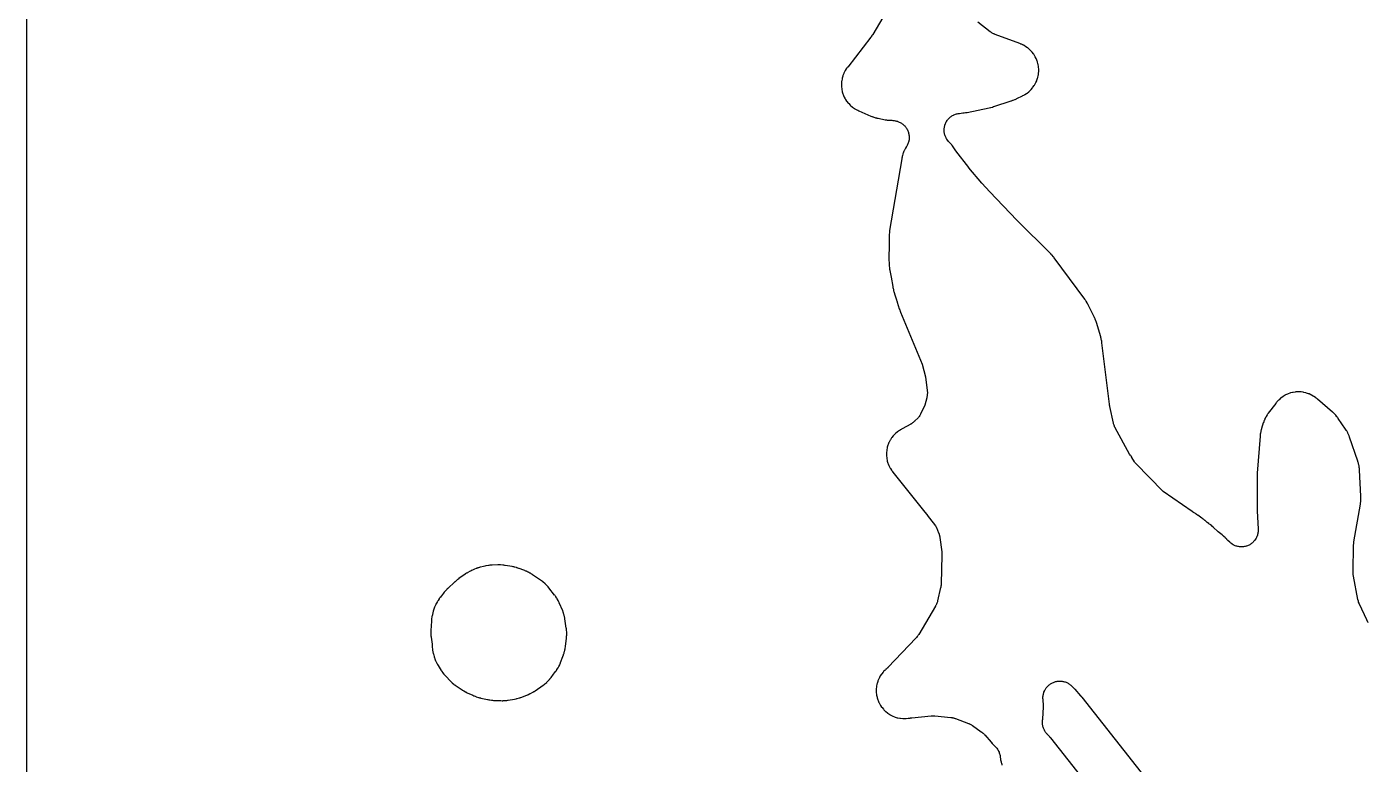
# Model space of a CAD drawing. Header units: millimetres. Extents: x 0 to 300, y 0 to 300.
# Drawn here: x -0.1 to 119.3, y 88.5 to 154.2 of the extents above; entities that cross this region are included whole.
import ezdxf

# ---------------------------------------------------------------- set-up
doc = ezdxf.new("R2010")
doc.units = ezdxf.units.MM
doc.layers.add('CUT', color=7, linetype='CONTINUOUS')

msp = doc.modelspace()

# ---------------------------------------------------------------- linework, layer by layer
at = {"layer": 'CUT'}
for points in [[(298.5289, -0.0625), (1.4375, -0.0625), (0.5522, -0.0625), (0.4788, -0.0589), (0.4206, -0.0503), (0.3635, -0.036), (0.3082, -0.0162), (0.255, 0.009), (0.2046, 0.0392), (0.1573, 0.0743), (0.1137, 0.1137), (0.0743, 0.1573), (0.0392, 0.2046), (0.009, 0.255), (-0.0162, 0.3082), (-0.036, 0.3635), (-0.0503, 0.4206), (-0.0589, 0.4788), (-0.0625, 0.5522), (-0.0625, 1.4375), (-0.0625, 298.5625)], [(77.9824, 158.1875), (75.2201, 153.4894), (75.2126, 153.477), (75.195, 153.448), (75.1873, 153.4356), (75.1778, 153.4206), (75.1699, 153.4084), (75.1513, 153.38), (75.1433, 153.3679), (75.1288, 153.3466), (75.1206, 153.3347), (75.1011, 153.3069), (75.0926, 153.2951), (75.0822, 153.2807), (75.0735, 153.269), (75.0531, 153.2419), (75.0443, 153.2303), (72.9882, 150.5855), (72.9796, 150.5741), (72.9241, 150.4991), (72.9157, 150.4875), (72.8834, 150.4416), (72.8675, 150.4178), (72.769, 150.2624), (72.7406, 150.2125), (72.6585, 150.0507), (72.6351, 149.9984), (72.5688, 149.8295), (72.5504, 149.7751), (72.5006, 149.6006), (72.4875, 149.5448), (72.4546, 149.3664), (72.4469, 149.3095), (72.4312, 149.1287), (72.429, 149.0714), (72.4306, 148.89), (72.4338, 148.8327), (72.4528, 148.6522), (72.4615, 148.5955), (72.4976, 148.4177), (72.5117, 148.3621), (72.5646, 148.1885), (72.584, 148.1345), (72.6532, 147.9668), (72.6776, 147.9149), (72.7626, 147.7546), (72.7918, 147.7052), (72.8917, 147.5537), (72.9256, 147.5074), (73.0395, 147.3662), (73.0776, 147.3233), (73.2045, 147.1936), (73.2465, 147.1545), (73.3852, 147.0375), (73.4308, 147.0027), (73.58, 146.8995), (73.6287, 146.8691), (73.7893, 146.7794), (73.8147, 146.766), (73.8648, 146.7411), (73.8778, 146.7348), (73.9622, 146.6953), (73.9753, 146.6894), (75.0342, 146.2244), (75.0493, 146.218), (75.1483, 146.1778), (75.1636, 146.1718), (75.2236, 146.1493), (75.2547, 146.1386), (75.4584, 146.0747), (75.49, 146.0657), (75.5521, 146.0499), (75.5681, 146.046), (75.6723, 146.0225), (75.6883, 146.0191), (76.3223, 145.8942), (76.3371, 145.8914), (76.433, 145.875), (76.4478, 145.8727), (76.5056, 145.8642), (76.5354, 145.8607), (76.7264, 145.8425), (76.7862, 145.8398), (76.8863, 145.8403), (76.9267, 145.8396), (77.0007, 145.8367), (77.0811, 145.8298), (77.1345, 145.8229), (77.214, 145.8089), (77.2665, 145.7971), (77.3445, 145.776), (77.415, 145.7535), (77.4532, 145.7404), (77.4644, 145.7362), (77.5057, 145.7198), (77.5807, 145.6878), (77.6606, 145.6489), (77.7125, 145.6204), (77.7882, 145.5737), (77.837, 145.5403), (77.9078, 145.4864), (77.953, 145.4483), (78.0181, 145.3877), (78.0594, 145.3453), (78.1182, 145.2786), (78.1551, 145.2323), (78.207, 145.1601), (78.2391, 145.1104), (78.2837, 145.0334), (78.3108, 144.9808), (78.3475, 144.8998), (78.3693, 144.8448), (78.3978, 144.7606), (78.414, 144.7036), (78.4341, 144.617), (78.4447, 144.5588), (78.4561, 144.4706), (78.4609, 144.4116), (78.4636, 144.3227), (78.4624, 144.2635), (78.4564, 144.1748), (78.4494, 144.1161), (78.4346, 144.0284), (78.4219, 143.9706), (78.3985, 143.8848), (78.3801, 143.8285), (78.3484, 143.7455), (78.3245, 143.6913), (78.2848, 143.6118), (78.2448, 143.5408), (78.222, 143.5026), (78.1275, 143.3528), (78.0984, 143.3012), (78.0147, 143.134), (77.9909, 143.0798), (77.9241, 142.9051), (77.9057, 142.8489), (77.8557, 142.666), (77.8486, 142.6373), (77.8361, 142.5808), (77.8331, 142.5664), (77.8147, 142.472), (77.812, 142.4574), (77.8066, 142.4256), (76.7213, 136.0303), (76.7193, 136.0178), (76.7073, 135.9369), (76.7056, 135.9244), (76.6994, 135.8756), (76.6968, 135.8505), (76.683, 135.6875), (76.6814, 135.6624), (76.6794, 135.6132), (76.679, 135.6006), (76.6772, 135.5188), (76.6771, 135.5062), (76.6769, 134.439), (76.6412, 133.8681), (76.6404, 133.8522), (76.6367, 133.7488), (76.6363, 133.7329), (76.6357, 133.6707), (76.6363, 133.6389), (76.6453, 133.4323), (76.6476, 133.4006), (76.6536, 133.3387), (76.6553, 133.3229), (76.668, 133.2202), (76.6702, 133.2045), (76.6767, 133.1616), (76.6766, 133.1202), (76.6768, 133.1046), (76.6795, 133.0032), (76.6801, 132.9876), (76.6832, 132.9268), (76.6856, 132.8957), (76.7067, 132.6941), (76.7107, 132.6632), (76.7201, 132.603), (76.7228, 132.5877), (76.7411, 132.4879), (76.7441, 132.4726), (76.8726, 131.8634), (76.994, 131.059), (76.9957, 131.0482), (77.0085, 130.9726), (77.0106, 130.9614), (77.0199, 130.912), (77.0249, 130.8884), (77.0589, 130.7414), (77.0646, 130.7188), (77.0752, 130.6798), (77.0782, 130.6693), (77.0995, 130.5966), (77.103, 130.5848), (77.2221, 130.2066), (77.2224, 130.2054), (77.2429, 130.118), (77.2462, 130.1046), (77.2598, 130.0524), (77.2673, 130.0258), (77.3203, 129.8544), (77.3291, 129.8282), (77.3474, 129.7775), (77.3522, 129.7645), (77.3846, 129.6808), (77.3897, 129.668), (77.398, 129.648), (77.5812, 129.0659), (77.5854, 129.0532), (77.6132, 128.9712), (77.6177, 128.9586), (77.6549, 128.8564), (77.6596, 128.844), (77.6911, 128.7633), (77.6961, 128.7509), (79.6146, 124.1355), (79.9053, 122.991), (80.0672, 121.7817), (80.0721, 121.7366), (80.0789, 121.6537), (80.0806, 121.6012), (80.0276, 121.1566), (80.0229, 121.1377), (79.8403, 120.4788), (79.4612, 119.6733), (79.4406, 119.6322), (79.4008, 119.5578), (79.3533, 119.479), (79.328, 119.4415), (79.2774, 119.3864), (79.2466, 119.3546), (78.9429, 119.0556), (78.9358, 119.0487), (78.9246, 119.0379), (78.9059, 119.0204), (78.8805, 118.9973), (78.8576, 118.9772), (78.8543, 118.9744), (78.8125, 118.941), (78.7541, 118.8971), (78.6971, 118.8576), (78.6558, 118.8312), (78.621, 118.8101), (78.6096, 118.8035), (78.6009, 118.7986), (77.8366, 118.3698), (77.7636, 118.3289), (77.7511, 118.3217), (77.6703, 118.2738), (77.658, 118.2662), (77.6102, 118.2363), (77.586, 118.2204), (77.434, 118.1147), (77.3882, 118.0794), (77.249, 117.9612), (77.2068, 117.9217), (77.0796, 117.7907), (77.0414, 117.7473), (76.9273, 117.6046), (76.8935, 117.5578), (76.7937, 117.4048), (76.7645, 117.355), (76.6799, 117.1931), (76.6556, 117.1407), (76.587, 116.9714), (76.5679, 116.9169), (76.5158, 116.7418), (76.5021, 116.6857), (76.4671, 116.5064), (76.4588, 116.4492), (76.4412, 116.2674), (76.4385, 116.2097), (76.4385, 116.027), (76.4413, 115.9693), (76.4588, 115.7875), (76.4672, 115.7304), (76.5021, 115.5511), (76.5159, 115.495), (76.568, 115.3199), (76.5871, 115.2654), (76.6558, 115.0961), (76.68, 115.0437), (76.7646, 114.8818), (76.7938, 114.832), (76.895, 114.6769), (76.9114, 114.653), (76.9444, 114.6073), (76.9531, 114.5957), (77.0099, 114.521), (77.0188, 114.5096), (79.8677, 110.9455), (80.0327, 110.7317), (80.1555, 110.5725), (80.2661, 110.4291), (80.8117, 109.722), (80.8297, 109.6887), (80.8521, 109.6435), (80.8697, 109.6055), (80.8751, 109.593), (80.8792, 109.5836), (81.0754, 109.1195), (81.0792, 109.1104), (81.085, 109.0962), (81.0943, 109.0725), (81.1063, 109.0407), (81.1165, 109.0122), (81.1179, 109.0082), (81.1334, 108.9574), (81.1526, 108.8875), (81.1683, 108.8206), (81.1776, 108.7729), (81.1844, 108.7331), (81.1863, 108.7202), (81.1877, 108.7104), (81.3636, 107.4229), (81.3649, 107.4137), (81.3667, 107.3994), (81.3693, 107.3758), (81.3725, 107.344), (81.3748, 107.3158), (81.3764, 107.2934), (81.3771, 107.2806), (81.3774, 107.2758), (81.3784, 107.248), (81.3798, 107.1861), (81.3799, 107.149), (81.3797, 107.1365), (81.3794, 107.1272), (81.3055, 104.5818), (81.3051, 104.5708), (81.3043, 104.5506), (81.3025, 104.5206), (81.3, 104.4864), (81.297, 104.4544), (81.2939, 104.4269), (81.2921, 104.4117), (81.2914, 104.4061), (81.2866, 104.3732), (81.2745, 104.3003), (81.2661, 104.2568), (81.263, 104.2422), (81.2605, 104.2314), (80.9879, 103.0457), (80.9852, 103.0344), (80.9815, 103.0191), (80.9694, 102.9743), (80.9538, 102.922), (80.9273, 102.8461), (80.8984, 102.7738), (80.8649, 102.6998), (80.8394, 102.6495), (80.8169, 102.608), (80.8093, 102.5947), (80.8034, 102.5847), (79.3088, 100.066), (79.3022, 100.0551), (79.2933, 100.0405), (79.2656, 99.998), (79.2174, 99.9284), (79.1954, 99.8982), (79.1722, 99.8688), (79.1183, 99.8036), (79.0849, 99.7654), (79.0733, 99.7528), (79.0646, 99.7436), (76.5907, 97.1468), (76.5858, 97.1417), (76.5743, 97.1299), (76.5722, 97.1277), (76.5495, 97.1052), (76.5033, 97.061), (76.4829, 97.0421), (76.4742, 97.0343), (76.4677, 97.0285), (76.4532, 97.0157), (76.4514, 97.0141), (76.4021, 96.9703), (76.3953, 96.9641), (76.339, 96.9125), (76.3176, 96.8918), (76.1852, 96.7578), (76.146, 96.7139), (76.0289, 96.5694), (75.9942, 96.5219), (75.8918, 96.3666), (75.8619, 96.316), (75.7752, 96.1514), (75.7504, 96.0981), (75.6803, 95.9258), (75.6608, 95.8703), (75.6079, 95.692), (75.594, 95.6348), (75.5588, 95.4522), (75.5505, 95.394), (75.5333, 95.2088), (75.5308, 95.15), (75.5319, 94.964), (75.5351, 94.9053), (75.5544, 94.7203), (75.5633, 94.6621), (75.6007, 94.4799), (75.6153, 94.4229), (75.6702, 94.2453), (75.6904, 94.19), (75.7625, 94.0185), (75.7879, 93.9655), (75.8765, 93.8019), (75.907, 93.7516), (76.0111, 93.5975), (76.0464, 93.5505), (76.1652, 93.4073), (76.2049, 93.3639), (76.3371, 93.2331), (76.3809, 93.1938), (76.5253, 93.0765), (76.5727, 93.0417), (76.7278, 92.9392), (76.7785, 92.9092), (76.9429, 92.8223), (76.9962, 92.7974), (77.1684, 92.727), (77.2239, 92.7075), (77.4021, 92.6543), (77.4592, 92.6403), (77.6418, 92.6049), (77.7001, 92.5965), (77.8852, 92.5791), (77.944, 92.5765), (78.13, 92.5773), (78.1887, 92.5805), (78.3763, 92.5998), (78.4055, 92.6035), (78.4423, 92.6091), (78.5503, 92.6253), (78.5575, 92.6264), (78.5744, 92.6287), (78.5816, 92.6297), (78.6291, 92.6361), (78.6458, 92.6381), (78.6849, 92.6426), (78.7016, 92.6443), (80.4032, 92.8064), (80.4137, 92.8073), (80.43, 92.8087), (80.457, 92.8105), (80.4933, 92.8125), (80.5255, 92.8136), (80.551, 92.8141), (80.5657, 92.8142), (80.5711, 92.8142), (80.6027, 92.8137), (80.6731, 92.8113), (80.7153, 92.8088), (80.7295, 92.8077), (80.74, 92.8068), (82.1556, 92.6751), (82.1654, 92.6741), (82.1807, 92.6725), (82.2058, 92.6696), (82.2395, 92.6651), (82.2694, 92.6606), (82.2736, 92.6599), (82.3256, 92.6497), (82.396, 92.6336), (82.4623, 92.6158), (82.5086, 92.6014), (82.5468, 92.5887), (82.5591, 92.5842), (82.5683, 92.5808), (83.7303, 92.1484), (83.7396, 92.1449), (83.7538, 92.1394), (83.7773, 92.13), (83.8086, 92.117), (83.8362, 92.1049), (83.84, 92.1032), (83.8875, 92.0798), (83.9512, 92.046), (84.0104, 92.0116), (84.0513, 91.9858), (84.0847, 91.9636), (84.0954, 91.9561), (84.1035, 91.9505), (84.8808, 91.3965), (84.8915, 91.3887), (84.9059, 91.3782), (84.9476, 91.3456), (85.0155, 91.2892), (85.045, 91.2636), (85.0733, 91.2368), (85.1359, 91.1747), (85.1724, 91.1363), (85.1843, 91.123), (85.1931, 91.1131), (85.7462, 90.4778), (85.753, 90.4698), (85.7694, 90.4505), (85.7799, 90.438), (85.7863, 90.4307), (85.8478, 90.3602), (85.8577, 90.3491), (85.8967, 90.3065), (85.9173, 90.2852), (86.0541, 90.1501), (86.0648, 90.1398), (86.0684, 90.1364), (86.086, 90.1194), (86.1513, 90.0546), (86.214, 89.9855), (86.2533, 89.9374), (86.3086, 89.8621), (86.3427, 89.8102), (86.3899, 89.7296), (86.4184, 89.6744), (86.457, 89.5894), (86.4797, 89.5316), (86.5092, 89.443), (86.5258, 89.3831), (86.546, 89.292), (86.5602, 89.2077), (86.5667, 89.1614), (86.5888, 88.9688), (86.5986, 88.9099), (86.6387, 88.7255), (86.6542, 88.6678), (86.6584, 88.6551), (86.6721, 88.6087), (86.6948, 88.5231), (86.7146, 88.4284)], [(119.3103, 101.1255), (119.3024, 101.1385), (119.2931, 101.1543), (119.2855, 101.1673), (119.268, 101.1979), (119.2606, 101.2111), (119.2523, 101.2263), (119.2451, 101.2396), (119.2287, 101.2707), (119.2218, 101.2841), (119.2135, 101.3005), (119.2068, 101.3141), (119.1914, 101.3458), (119.1849, 101.3594), (118.5269, 102.7756), (118.5212, 102.788), (118.5137, 102.8049), (118.4929, 102.8556), (118.4608, 102.9412), (118.4475, 102.9793), (118.4359, 103.018), (118.4118, 103.1061), (118.3989, 103.1594), (118.3951, 103.1775), (118.3924, 103.1909), (117.9928, 105.2543), (117.9906, 105.2661), (117.9877, 105.282), (117.9805, 105.3292), (117.9706, 105.4083), (117.9669, 105.4434), (117.9646, 105.4785), (117.961, 105.5582), (117.9601, 105.6059), (117.9602, 105.6221), (117.9604, 105.634), (118.011, 108.0224), (118.0112, 108.0292), (118.0117, 108.0451), (118.0117, 108.048), (118.0133, 108.0788), (118.0174, 108.1405), (118.0191, 108.1617), (118.0224, 108.191), (118.0328, 108.2685), (118.0379, 108.3016), (118.618, 111.6741), (118.6206, 111.6906), (118.636, 111.7978), (118.6381, 111.8143), (118.6456, 111.8791), (118.6485, 111.9123), (118.6613, 112.1287), (118.6623, 112.1621), (118.6626, 112.2272), (118.6624, 112.2439), (118.6598, 112.3523), (118.6591, 112.369), (118.5377, 114.696), (118.5369, 114.7098), (118.5301, 114.7992), (118.5289, 114.8129), (118.5237, 114.8666), (118.5203, 114.8939), (118.4949, 115.0689), (118.4845, 115.1231), (118.4432, 115.295), (118.4361, 115.3217), (118.4211, 115.3735), (118.4171, 115.3867), (118.3902, 115.4722), (118.3859, 115.4853), (117.655, 117.6329), (117.6504, 117.6459), (117.6197, 117.7299), (117.6148, 117.7428), (117.5951, 117.7929), (117.5845, 117.8183), (117.5125, 117.9795), (117.4878, 118.0287), (117.4013, 118.1827), (117.3873, 118.2064), (117.3588, 118.252), (117.3514, 118.2636), (117.3023, 118.3385), (117.2946, 118.3499), (116.6397, 119.3), (116.6324, 119.3104), (116.5837, 119.3779), (116.5761, 119.3882), (116.546, 119.4281), (116.5301, 119.4482), (116.4258, 119.5749), (116.3916, 119.613), (116.2769, 119.7303), (116.2586, 119.7482), (116.2222, 119.7825), (116.2128, 119.7911), (116.1509, 119.8468), (116.1413, 119.8552), (114.7876, 121.0219), (114.7766, 121.0312), (114.7042, 121.0906), (114.6929, 121.0996), (114.6486, 121.1342), (114.6255, 121.1514), (114.4747, 121.258), (114.4261, 121.2889), (114.268, 121.3793), (114.2166, 121.4054), (114.0506, 121.4802), (113.997, 121.5013), (113.8245, 121.5599), (113.7691, 121.5757), (113.5918, 121.6174), (113.5352, 121.6279), (113.3547, 121.6524), (113.2973, 121.6575), (113.1153, 121.6645), (113.0577, 121.664), (112.8759, 121.6536), (112.8186, 121.6476), (112.6386, 121.6198), (112.5821, 121.6083), (112.4056, 121.5634), (112.3506, 121.5465), (112.1792, 121.4849), (112.126, 121.4628), (111.9613, 121.385), (111.9104, 121.3579), (111.754, 121.2647), (111.7059, 121.2329), (111.5591, 121.1251), (111.5144, 121.0888), (111.3786, 120.9674), (111.3375, 120.927), (111.2123, 120.7913), (111.1933, 120.7697), (111.1572, 120.7266), (111.148, 120.7154), (111.0897, 120.6422), (111.0808, 120.6308), (110.4203, 119.7607), (110.4126, 119.7503), (110.3632, 119.6823), (110.3558, 119.6718), (110.327, 119.6302), (110.3127, 119.6087), (110.2242, 119.4685), (110.1985, 119.4236), (110.1235, 119.2784), (110.1018, 119.2315), (110.0386, 119.0782), (110.0293, 119.0541), (110.0121, 119.0066), (110.0078, 118.9944), (109.9809, 118.9148), (109.9769, 118.9025), (109.8193, 118.401), (109.8145, 118.3848), (109.7844, 118.2788), (109.78, 118.2625), (109.7638, 118.1984), (109.7564, 118.1653), (109.7145, 117.9493), (109.709, 117.9158), (109.7001, 117.8503), (109.6981, 117.8335), (109.6863, 117.724), (109.6848, 117.7072), (109.4272, 114.435), (109.4264, 114.4239), (109.4218, 114.347), (109.4212, 114.3351), (109.4173, 114.2391), (109.4169, 114.2274), (109.4154, 114.1515), (109.4152, 114.139), (109.4149, 111.2804), (109.415, 111.2715), (109.4159, 111.2097), (109.4161, 111.2002), (109.4184, 111.1232), (109.4188, 111.1139), (109.4216, 111.0531), (109.4221, 111.0431), (109.5207, 109.4755), (109.5224, 109.4311), (109.5234, 109.3495), (109.5202, 109.2605), (109.5152, 109.2015), (109.5032, 109.1133), (109.4923, 109.055), (109.4716, 108.9684), (109.4551, 108.9115), (109.4259, 108.8274), (109.4038, 108.7724), (109.3665, 108.6916), (109.3391, 108.639), (109.294, 108.5623), (109.2615, 108.5127), (109.2091, 108.4408), (109.1718, 108.3947), (109.1125, 108.3283), (109.0709, 108.2861), (109.0053, 108.2259), (108.9598, 108.188), (108.8886, 108.1346), (108.8395, 108.1014), (108.7633, 108.0552), (108.7112, 108.027), (108.6309, 107.9887), (108.5762, 107.9658), (108.4925, 107.9355), (108.4358, 107.9181), (108.3495, 107.8963), (108.2914, 107.8846), (108.2034, 107.8714), (108.1444, 107.8655), (108.0555, 107.861), (107.9962, 107.861), (107.9073, 107.8653), (107.8484, 107.8712), (107.7603, 107.8843), (107.7022, 107.8959), (107.6159, 107.9176), (107.5592, 107.935), (107.4754, 107.9651), (107.4207, 107.988), (107.3404, 108.0263), (107.2882, 108.0544), (107.212, 108.1004), (107.1629, 108.1336), (107.0916, 108.1869), (107.0288, 108.239), (106.9953, 108.2682), (106.8076, 108.4402), (106.7327, 108.5271), (106.7238, 108.5372), (106.6649, 108.6025), (106.6557, 108.6124), (106.6194, 108.6509), (106.6004, 108.6701), (106.4741, 108.7924), (106.4543, 108.8108), (106.4147, 108.8458), (106.4045, 108.8546), (106.3373, 108.9113), (106.3269, 108.92), (105.9669, 109.2105), (105.5227, 109.6175), (105.5075, 109.6309), (105.4073, 109.7167), (105.3917, 109.7296), (105.2624, 109.8329), (105.2464, 109.8452), (105.1406, 109.924), (105.1241, 109.9359), (104.9653, 110.046), (104.9102, 110.0964), (104.8948, 110.11), (104.7931, 110.1968), (104.7773, 110.2099), (104.646, 110.3143), (104.6297, 110.3269), (104.5223, 110.4065), (104.5056, 110.4184), (104.262, 110.5864), (104.1401, 110.6848), (104.1274, 110.6947), (104.0443, 110.7582), (104.0314, 110.7678), (103.9805, 110.8046), (103.9539, 110.8227), (103.7781, 110.9358), (103.7505, 110.9525), (103.696, 110.9836), (103.6819, 110.9914), (103.6495, 111.0087), (101.054, 112.7982), (101.0532, 112.799), (98.594, 115.3155), (98.587, 115.3228), (98.5761, 115.3342), (98.5726, 115.338), (98.5449, 115.3788), (98.5184, 115.4202), (98.5099, 115.4344), (98.5036, 115.445), (98.2791, 115.8304), (98.2715, 115.843), (98.2214, 115.9244), (98.2136, 115.9368), (98.1822, 115.985), (98.1656, 116.0092), (98.0798, 116.128), (96.804, 118.4462), (96.7989, 118.4557), (96.7909, 118.4705), (96.7782, 118.4951), (96.7617, 118.5285), (96.7476, 118.5583), (96.7457, 118.5625), (96.7236, 118.6162), (96.6957, 118.6903), (96.6723, 118.7616), (96.6579, 118.8126), (96.647, 118.8552), (96.6438, 118.8691), (96.6414, 118.8797), (96.3216, 120.3464), (96.3194, 120.3567), (96.3144, 120.3808), (96.3124, 120.3911), (96.3099, 120.4037), (96.308, 120.414), (96.3036, 120.4382), (96.3018, 120.4486), (96.2998, 120.4605), (96.2981, 120.4709), (96.2943, 120.4951), (96.2927, 120.5056), (96.2908, 120.5183), (96.2894, 120.5287), (96.2861, 120.553), (96.2848, 120.5635), (95.6186, 126.036), (95.6169, 126.049), (95.6047, 126.1339), (95.6026, 126.1469), (95.5942, 126.1977), (95.5893, 126.2237), (95.5537, 126.3913), (95.5477, 126.4169), (95.5348, 126.4668), (95.5313, 126.4796), (95.5081, 126.562), (95.5043, 126.5747), (95.1205, 127.829), (95.1171, 127.8396), (95.0929, 127.9138), (95.0892, 127.9249), (95.0723, 127.9732), (95.0638, 127.9963), (95.0073, 128.1394), (94.9981, 128.1613), (94.9815, 128.1989), (94.9769, 128.2091), (94.9444, 128.2791), (94.939, 128.2904), (94.3843, 129.4239), (94.3782, 129.436), (94.3377, 129.5141), (94.3314, 129.5261), (94.306, 129.5725), (94.2925, 129.5959), (94.2012, 129.7463), (94.1866, 129.7691), (94.1572, 129.8131), (94.1495, 129.8242), (94.0989, 129.8962), (94.091, 129.9072), (91.3768, 133.5849), (91.3705, 133.5934), (91.3256, 133.652), (91.3188, 133.6606), (91.2887, 133.6985), (91.2739, 133.7165), (91.1791, 133.8267), (91.1641, 133.8434), (91.1376, 133.8719), (91.1304, 133.8796), (91.0798, 133.9322), (91.0715, 133.9407), (88.0556, 136.9569), (85.6303, 139.4809), (84.9383, 140.2565), (83.7816, 141.6176), (83.7717, 141.6292), (83.7716, 141.6293), (82.6114, 143.1366), (82.3779, 143.4735), (82.3693, 143.4856), (82.3126, 143.5633), (82.3037, 143.5751), (82.2685, 143.6209), (82.2499, 143.6439), (82.1271, 143.7884), (82.0866, 143.8315), (82.046, 143.8707), (82.0148, 143.9023), (81.9591, 143.9615), (81.9016, 144.0291), (81.8656, 144.076), (81.8151, 144.1489), (81.7839, 144.1991), (81.7407, 144.2767), (81.7146, 144.3297), (81.6794, 144.4111), (81.6586, 144.4664), (81.6315, 144.5509), (81.6163, 144.608), (81.5977, 144.6948), (81.5881, 144.7531), (81.5781, 144.8413), (81.5744, 144.9002), (81.5732, 144.989), (81.5752, 145.048), (81.5827, 145.1364), (81.5906, 145.195), (81.6068, 145.2822), (81.6204, 145.3397), (81.6451, 145.425), (81.6643, 145.4808), (81.6973, 145.5632), (81.7219, 145.6169), (81.7628, 145.6957), (81.7926, 145.7467), (81.8411, 145.821), (81.8758, 145.8689), (81.9314, 145.9381), (81.9706, 145.9822), (82.0327, 146.0456), (82.0761, 146.0857), (82.1441, 146.1427), (82.1913, 146.1783), (82.2646, 146.2283), (82.315, 146.2591), (82.3929, 146.3016), (82.4461, 146.3274), (82.5278, 146.362), (82.5833, 146.3823), (82.668, 146.4087), (82.7252, 146.4235), (82.8121, 146.4415), (82.8924, 146.454), (82.9365, 146.4597), (83.2451, 146.4922), (83.2596, 146.4939), (83.3535, 146.5061), (83.3679, 146.5081), (83.4854, 146.5263), (83.4997, 146.5287), (83.5929, 146.5455), (83.6072, 146.5482), (85.5757, 146.9514), (85.5924, 146.9551), (85.7008, 146.9805), (85.7174, 146.9847), (85.8525, 147.0205), (85.869, 147.0251), (85.9757, 147.0567), (85.9921, 147.0618), (87.5334, 147.5661), (87.5541, 147.5733), (87.688, 147.6226), (87.7084, 147.6306), (87.8739, 147.6985), (87.8941, 147.7072), (88.024, 147.7661), (88.0438, 147.7756), (88.555, 148.0305), (88.5682, 148.0373), (88.6531, 148.0822), (88.6661, 148.0893), (88.7164, 148.1176), (88.7418, 148.1327), (88.9022, 148.2336), (88.9506, 148.2674), (89.0983, 148.382), (89.1432, 148.4205), (89.2789, 148.549), (89.3197, 148.5917), (89.4421, 148.733), (89.4786, 148.7795), (89.5865, 148.9321), (89.6182, 148.982), (89.7105, 149.1445), (89.7371, 149.1972), (89.8131, 149.368), (89.8344, 149.4231), (89.8931, 149.6006), (89.9089, 149.6575), (89.9499, 149.8399), (89.96, 149.8981), (89.9828, 150.0836), (89.9872, 150.1426), (89.9916, 150.3294), (89.9901, 150.3885), (89.9762, 150.5748), (89.9689, 150.6335), (89.9367, 150.8176), (89.9237, 150.8753), (89.8735, 151.0553), (89.8549, 151.1114), (89.7872, 151.2856), (89.7632, 151.3396), (89.6787, 151.5063), (89.6494, 151.5577), (89.549, 151.7153), (89.5148, 151.7635), (89.3993, 151.9105), (89.3606, 151.9551), (89.2312, 152.09), (89.1882, 152.1306), (89.0462, 152.252), (88.9995, 152.2882), (88.8441, 152.3966), (88.8194, 152.4129), (88.799, 152.4258), (88.7764, 152.4392), (88.6276, 152.5236), (88.6044, 152.5361), (88.6025, 152.5371), (88.5818, 152.5472), (88.4457, 152.6102), (88.4245, 152.6195), (88.3876, 152.6349), (88.3775, 152.639), (88.3077, 152.6666), (88.2964, 152.671), (86.1072, 153.4867), (86.0967, 153.4907), (86.0791, 153.4975), (86.0373, 153.515), (85.983, 153.5391), (85.912, 153.5746), (85.8424, 153.6134), (85.7748, 153.655), (85.7256, 153.6884), (85.6887, 153.7148), (85.6736, 153.7262), (85.6646, 153.7331), (84.5829, 154.5712)], [(96.7831, 83.5855), (91.0586, 90.8454), (91.0492, 90.857), (90.9873, 90.9317), (90.9776, 90.9431), (90.9393, 90.987), (90.9191, 91.009), (90.7765, 91.1569), (90.741, 91.1955), (90.7289, 91.2087), (90.7234, 91.2143), (90.6636, 91.2831), (90.6262, 91.3309), (90.5736, 91.4054), (90.5412, 91.4568), (90.4964, 91.5362), (90.4694, 91.5905), (90.4329, 91.6741), (90.4115, 91.7309), (90.3836, 91.8178), (90.3681, 91.8764), (90.3492, 91.9656), (90.3396, 92.0256), (90.3298, 92.1162), (90.3264, 92.1768), (90.3259, 92.268), (90.3296, 92.3515), (90.3328, 92.397), (90.3355, 92.4256), (90.3366, 92.4384), (90.3428, 92.5217), (90.3436, 92.5346), (90.4005, 93.616), (90.401, 93.6268), (90.4036, 93.7025), (90.4039, 93.7138), (90.4047, 93.7635), (90.4046, 93.7874), (90.401, 93.9366), (90.4, 93.9596), (90.3975, 93.9995), (90.3967, 94.0103), (90.3906, 94.0853), (90.3895, 94.097), (90.3749, 94.2421), (90.3717, 94.2848), (90.3675, 94.3643), (90.3671, 94.451), (90.3696, 94.5087), (90.3776, 94.5951), (90.3856, 94.6523), (90.4019, 94.7375), (90.4154, 94.7937), (90.4398, 94.8769), (90.4587, 94.9315), (90.4909, 95.0121), (90.515, 95.0646), (90.5549, 95.1416), (90.5839, 95.1916), (90.631, 95.2644), (90.6647, 95.3113), (90.7186, 95.3793), (90.7566, 95.4228), (90.8168, 95.4852), (90.8589, 95.5249), (90.9248, 95.5812), (90.9705, 95.6166), (91.0415, 95.6664), (91.0904, 95.6972), (91.1659, 95.7399), (91.2175, 95.7658), (91.2968, 95.801), (91.3507, 95.8219), (91.433, 95.8493), (91.4886, 95.8649), (91.5731, 95.8843), (91.63, 95.8944), (91.716, 95.9056), (91.7736, 95.9102), (91.8603, 95.913), (91.9181, 95.9121), (92.0047, 95.9065), (92.0621, 95.9), (92.1477, 95.8861), (92.2042, 95.8741), (92.2881, 95.8521), (92.3432, 95.8347), (92.4246, 95.8047), (92.4777, 95.7821), (92.5559, 95.7443), (92.6066, 95.7167), (92.6807, 95.6716), (92.7286, 95.6393), (92.798, 95.5873), (92.8425, 95.5504), (92.9066, 95.492), (92.9627, 95.4357), (92.9925, 95.4042), (93.1929, 95.1825), (93.7213, 94.5979), (93.7258, 94.5928), (93.7363, 94.581), (93.7408, 94.5759), (93.7522, 94.563), (93.762, 94.5515), (93.7849, 94.5246), (93.7946, 94.513), (93.8014, 94.5047), (93.8066, 94.4982), (93.8188, 94.4831), (93.824, 94.4765), (100.5431, 85.9552)]]:
    msp.add_lwpolyline(points, dxfattribs=at)
msp.add_lwpolyline([(36.078, 98.4775), (36.0895, 98.429), (36.0926, 98.4166), (36.1135, 98.3363), (36.1169, 98.3239), (36.1806, 98.0995), (36.1847, 98.0857), (36.2124, 97.9962), (36.2168, 97.9825), (36.2347, 97.9291), (36.2446, 97.902), (36.3118, 97.73), (36.3353, 97.6774), (36.4188, 97.5125), (36.4324, 97.4871), (36.4486, 97.4585), (36.4514, 97.4534), (36.479, 97.4051), (36.4862, 97.3928), (36.5341, 97.3134), (36.5416, 97.3013), (36.821, 96.862), (36.829, 96.8497), (36.8821, 96.7707), (36.8904, 96.7586), (36.9063, 96.7361), (36.9248, 96.7098), (36.9419, 96.6867), (37.0566, 96.539), (37.0748, 96.5167), (37.1114, 96.4741), (37.1209, 96.4632), (37.1834, 96.3937), (37.1932, 96.3831), (37.2291, 96.3451), (37.2527, 96.319), (37.2612, 96.3098), (37.6201, 95.9302), (37.6319, 95.9181), (37.7093, 95.8407), (37.7213, 95.829), (37.7691, 95.7839), (37.7942, 95.7614), (37.9613, 95.6204), (37.9876, 95.5994), (38.0401, 95.5599), (38.0537, 95.55), (38.1429, 95.4867), (38.1568, 95.4771), (38.1582, 95.4762), (38.6834, 95.1254), (38.6834, 95.1253), (38.6937, 95.1186), (38.7612, 95.0755), (38.7716, 95.069), (38.8127, 95.0439), (38.834, 95.0315), (38.9738, 94.9539), (38.9956, 94.9424), (39.0386, 94.9208), (39.0497, 94.9154), (39.1219, 94.8809), (39.1331, 94.8757), (39.624, 94.6537), (39.6253, 94.6531), (39.7254, 94.6078), (39.7396, 94.6016), (39.8319, 94.5627), (39.8462, 94.5569), (39.9022, 94.5349), (39.9312, 94.5244), (40.1213, 94.4611), (40.1507, 94.4521), (40.2087, 94.436), (40.2237, 94.4321), (40.3209, 94.4078), (40.3359, 94.4042), (40.9455, 94.2685), (40.9584, 94.2657), (41.0424, 94.249), (41.0553, 94.2465), (41.106, 94.2376), (41.132, 94.2335), (41.3017, 94.2111), (41.3279, 94.2083), (41.3792, 94.2038), (41.3923, 94.2028), (41.4777, 94.1972), (41.4909, 94.1965), (42.1111, 94.1695), (42.1269, 94.169), (42.2294, 94.1672), (42.2452, 94.1672), (42.3068, 94.1677), (42.3383, 94.1689), (42.5429, 94.1815), (42.5743, 94.1843), (42.6355, 94.1913), (42.6511, 94.1933), (42.7527, 94.2077), (42.7683, 94.2101), (43.327, 94.3042), (43.3424, 94.307), (43.4425, 94.3266), (43.4578, 94.3298), (43.4815, 94.3351), (43.4949, 94.3379), (43.5549, 94.3514), (43.5855, 94.3591), (43.7827, 94.4145), (43.8128, 94.4238), (43.8711, 94.4436), (43.886, 94.4488), (43.9822, 94.4842), (43.9969, 94.4898), (44.5082, 94.6934), (44.5241, 94.7), (44.6269, 94.7444), (44.6426, 94.7514), (44.6578, 94.7585), (44.6664, 94.7622), (44.6821, 94.7693), (44.7426, 94.7976), (44.7732, 94.813), (44.969, 94.9187), (44.9987, 94.9359), (45.0556, 94.9709), (45.0585, 94.9728), (45.0732, 94.9821), (45.1678, 95.0439), (45.1822, 95.0536), (45.876, 95.5365), (45.8884, 95.5454), (45.9686, 95.6043), (45.9808, 95.6135), (46.0281, 95.6501), (46.0518, 95.6695), (46.0598, 95.6764), (46.0736, 95.6877), (46.1256, 95.733), (46.2006, 95.7974), (46.2092, 95.8056), (46.2278, 95.8218), (46.2736, 95.8661), (46.2862, 95.8796), (46.3009, 95.8939), (46.4416, 96.0459), (46.4629, 96.0702), (46.5032, 96.1187), (46.5133, 96.1313), (46.5782, 96.2139), (46.588, 96.2268), (46.8167, 96.5346), (46.9941, 96.7649), (47.003, 96.7767), (47.0596, 96.8541), (47.0682, 96.8661), (47.1011, 96.9134), (47.1174, 96.9381), (47.2176, 97.0986), (47.2463, 97.1501), (47.2524, 97.1623), (47.2785, 97.2103), (47.3572, 97.3729), (47.3689, 97.3986), (47.3905, 97.4492), (47.3959, 97.4622), (47.4299, 97.5472), (47.435, 97.5604), (47.437, 97.5657), (47.6416, 98.1142), (47.6947, 98.2566), (47.6989, 98.2679), (47.7031, 98.2795), (47.7296, 98.3551), (47.7335, 98.3668), (47.7485, 98.4126), (47.7557, 98.4362), (47.7986, 98.5884), (47.81, 98.6363), (47.8263, 98.72), (47.8284, 98.7288), (47.8358, 98.7639), (47.8482, 98.8328), (47.8511, 98.8505), (47.8682, 98.9657), (47.8706, 98.9835), (47.8714, 98.9904), (47.9589, 99.7291), (47.964, 99.7723), (47.9645, 99.7761), (47.9659, 99.789), (47.974, 99.8729), (47.9751, 99.8858), (47.9788, 99.9363), (47.9802, 99.9623), (47.9854, 100.1285), (47.9848, 100.1803), (47.9832, 100.2091), (47.9836, 100.2246), (47.9825, 100.277), (47.9717, 100.4447), (47.9694, 100.4709), (47.9639, 100.5218), (47.9623, 100.5348), (47.9513, 100.6193), (47.9495, 100.6323), (47.8248, 101.4467), (47.8228, 101.4591), (47.8087, 101.5397), (47.8064, 101.5521), (47.797, 101.6004), (47.7916, 101.625), (47.7539, 101.7819), (47.7401, 101.8303), (47.6894, 101.9836), (47.6809, 102.0073), (47.6635, 102.0533), (47.659, 102.065), (47.6284, 102.141), (47.6236, 102.1526), (47.3113, 102.8838), (47.306, 102.8959), (47.2704, 102.9742), (47.2648, 102.9862), (47.2587, 102.999), (47.256, 103.005), (47.2504, 103.0169), (47.2281, 103.0633), (47.2161, 103.0868), (47.1362, 103.2358), (47.1092, 103.2811), (47.0166, 103.4224), (47.0016, 103.4442), (46.9715, 103.486), (46.9637, 103.4966), (46.9121, 103.565), (46.904, 103.5754), (46.4019, 104.2115), (46.3927, 104.2228), (46.3325, 104.2954), (46.3231, 104.3065), (46.2858, 104.3493), (46.2662, 104.3707), (46.1372, 104.505), (46.1263, 104.5153), (46.1127, 104.5295), (46.0978, 104.5435), (46.0867, 104.555), (46.0433, 104.5957), (45.8977, 104.7193), (45.8745, 104.738), (45.8283, 104.7734), (45.8164, 104.7823), (45.7381, 104.8393), (45.7259, 104.8479), (44.9461, 105.3864), (44.9311, 105.3965), (44.8324, 105.4603), (44.8171, 105.4699), (44.7567, 105.5064), (44.7252, 105.5242), (44.7121, 105.5311), (44.6469, 105.5692), (44.6024, 105.5927), (44.5873, 105.5999), (44.5677, 105.6101), (44.499, 105.6424), (44.4848, 105.6493), (44.4724, 105.6549), (44.4249, 105.6773), (44.4025, 105.6873), (44.3581, 105.7059), (44.3468, 105.7106), (44.2725, 105.7401), (44.261, 105.7445), (44.1586, 105.7828), (43.7505, 105.9379), (43.7368, 105.9429), (43.6475, 105.9744), (43.6337, 105.9791), (43.5796, 105.9967), (43.5517, 106.0051), (43.5422, 106.0076), (43.5335, 106.0104), (43.5058, 106.0186), (43.3245, 106.067), (43.2964, 106.0738), (43.2413, 106.0858), (43.2272, 106.0887), (43.135, 106.1063), (43.1208, 106.1089), (43.1166, 106.1095), (42.928, 106.141), (42.503, 106.2118), (42.488, 106.2141), (42.39, 106.2279), (42.3749, 106.2298), (42.3159, 106.2366), (42.2856, 106.2393), (42.0883, 106.2519), (42.0579, 106.253), (41.9985, 106.2538), (41.9832, 106.2538), (41.8843, 106.2526), (41.8691, 106.2522), (41.863, 106.252), (41.3504, 106.2326), (41.2848, 106.2301), (41.2781, 106.2299), (41.2609, 106.229), (41.1494, 106.2215), (41.1322, 106.2201), (41.0654, 106.2138), (41.0313, 106.2095), (40.8104, 106.1756), (40.7766, 106.1694), (40.711, 106.1554), (40.6942, 106.1516), (40.5855, 106.1251), (40.5689, 106.1208), (40.3208, 106.0529), (40.2727, 106.0411), (40.2098, 106.0225), (40.204, 106.0209), (40.1896, 106.0168), (40.1387, 106.0015), (40.0984, 105.9896), (40.0714, 105.9809), (40.0649, 105.9786), (40.0533, 105.9748), (40.0108, 105.9621), (39.9986, 105.9582), (39.951, 105.9428), (39.9269, 105.9344), (39.7731, 105.8771), (39.726, 105.8572), (39.5887, 105.7922), (39.4906, 105.7493), (39.4742, 105.7419), (39.4106, 105.7117), (39.3784, 105.6953), (39.1731, 105.5825), (39.142, 105.5642), (39.0825, 105.5267), (39.0674, 105.5168), (38.9701, 105.4513), (38.9553, 105.441), (38.3967, 105.04), (38.3818, 105.0289), (38.2863, 104.9558), (38.2718, 104.9443), (38.1548, 104.8489), (38.1406, 104.8369), (38.0498, 104.758), (38.036, 104.7457), (37.4067, 104.164), (37.3962, 104.154), (37.3282, 104.088), (37.3178, 104.0777), (37.278, 104.0371), (37.2581, 104.0158), (37.1921, 103.9417), (37.1498, 103.8973), (37.1298, 103.8752), (37.0918, 103.8311), (37.0822, 103.8197), (37.0209, 103.7447), (37.0116, 103.7331), (36.7401, 103.3842), (36.7323, 103.3739), (36.682, 103.3063), (36.6744, 103.2958), (36.645, 103.2545), (36.6305, 103.233), (36.5401, 103.0935), (36.5138, 103.0488), (36.4864, 102.9973), (36.459, 102.9555), (36.4437, 102.931), (36.3494, 102.7716), (36.3224, 102.7205), (36.2449, 102.555), (36.223, 102.5015), (36.161, 102.3269), (36.152, 102.2995), (36.1357, 102.2454), (36.1317, 102.2315), (36.1067, 102.141), (36.103, 102.127), (36.0302, 101.8354), (36.0269, 101.8218), (36.0069, 101.733), (36.004, 101.7193), (35.9932, 101.6657), (35.9884, 101.6381), (35.9609, 101.4584), (35.9573, 101.4306), (35.9516, 101.3762), (35.9503, 101.3623), (35.9429, 101.2716), (35.9419, 101.2576), (35.8932, 100.4227), (35.8926, 100.4085), (35.8894, 100.3162), (35.889, 100.302), (35.8884, 100.2465), (35.8888, 100.2181), (35.8955, 100.0336), (35.8973, 100.0052), (35.9019, 99.9499), (35.9033, 99.9357), (35.9132, 99.8439), (35.9149, 99.8298), (35.9991, 99.1916), (36.0007, 99.1085), (36.0011, 99.0954), (36.0046, 99.0102), (36.0052, 98.9971), (36.0084, 98.946), (36.0107, 98.9198), (36.0285, 98.7526), (36.0327, 98.7247), (36.0339, 98.7137), (36.0415, 98.6632), (36.0726, 98.5025)], close=True, dxfattribs=at)

doc.saveas('drawing.dxf')
